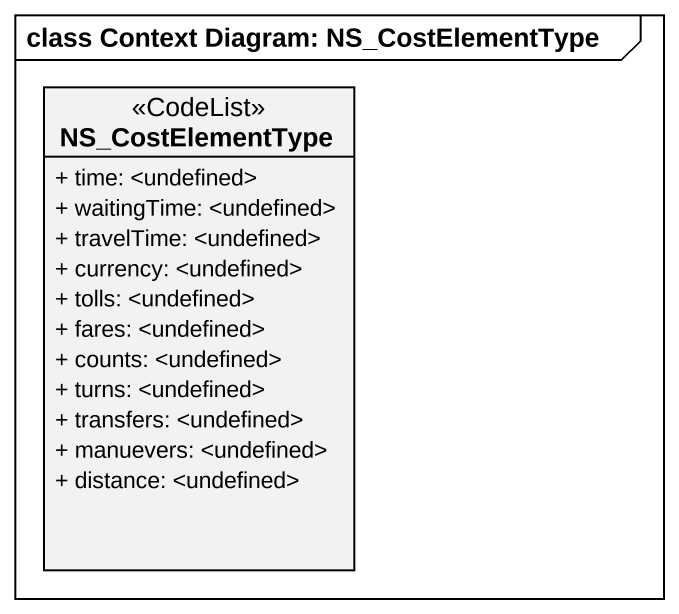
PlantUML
@startuml
mainframe class Context Diagram: NS_CostElementType
hide circle
hide empty members
skinparam classAttributeIconSize 0
class NS_CostElementType <<CodeList>> {
  + time: <undefined>
  + waitingTime: <undefined>
  + travelTime: <undefined>
  + currency: <undefined>
  + tolls: <undefined>
  + fares: <undefined>
  + counts: <undefined>
  + turns: <undefined>
  + transfers: <undefined>
  + manuevers: <undefined>
  + distance: <undefined>
}
@enduml
